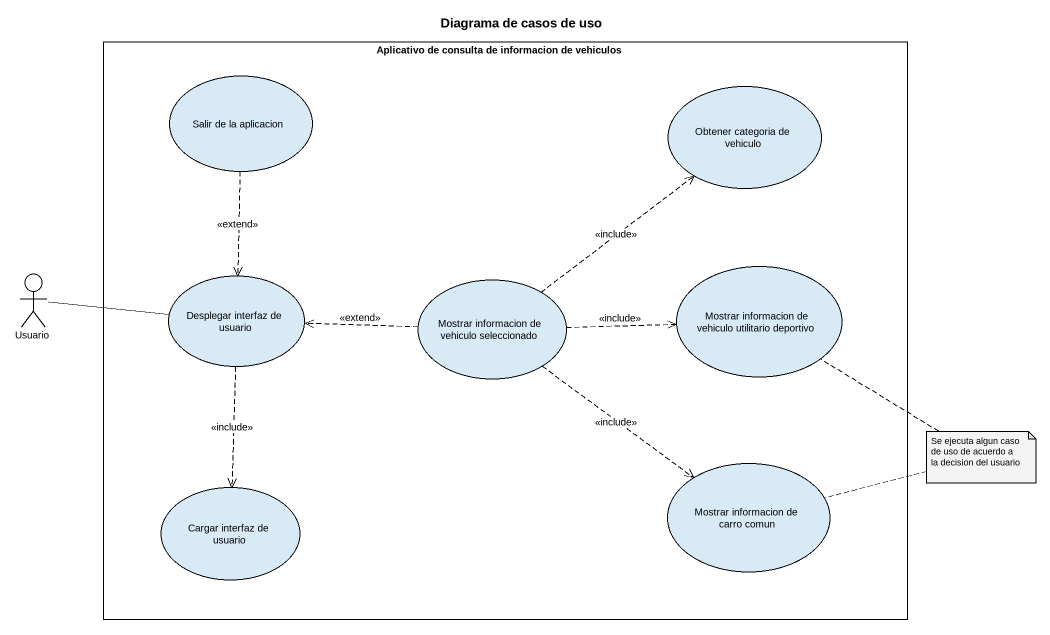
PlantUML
@startuml
title Diagrama de casos de uso
rectangle "Aplicativo de consulta de informacion de vehiculos" as Aplicativo_de_consulta_de {
  usecase "Salir de la aplicacion" as Salir_de_la_aplicacion
  usecase "Obtener categoria de vehiculo" as Obtener_categoria_de
  usecase "Desplegar interfaz de usuario" as Desplegar_interfaz_de
  usecase "Mostrar informacion de vehiculo seleccionado" as Mostrar_informacion_de
  usecase "Mostrar informacion de vehiculo utilitario deportivo" as Mostrar_informacion_de_2
  usecase "Cargar interfaz de usuario" as Cargar_interfaz_de_usuario
  usecase "Mostrar informacion de carro comun" as Mostrar_informacion_de_3
}
actor Usuario
Salir_de_la_aplicacion ..> Desplegar_interfaz_de : <<extend>>
Usuario -right- Desplegar_interfaz_de
Desplegar_interfaz_de ..> Cargar_interfaz_de_usuario : <<include>>
Mostrar_informacion_de .up.> Obtener_categoria_de : <<include>>
Mostrar_informacion_de .left.> Desplegar_interfaz_de : <<extend>>
Mostrar_informacion_de .right.> Mostrar_informacion_de_2 : <<include>>
Mostrar_informacion_de ..> Mostrar_informacion_de_3 : <<include>>
note as N1
  Se ejecuta algun caso de uso de acuerdo a la decision del usuario
end note
N1 .. Mostrar_informacion_de_2
N1 .. Mostrar_informacion_de_3
@enduml
